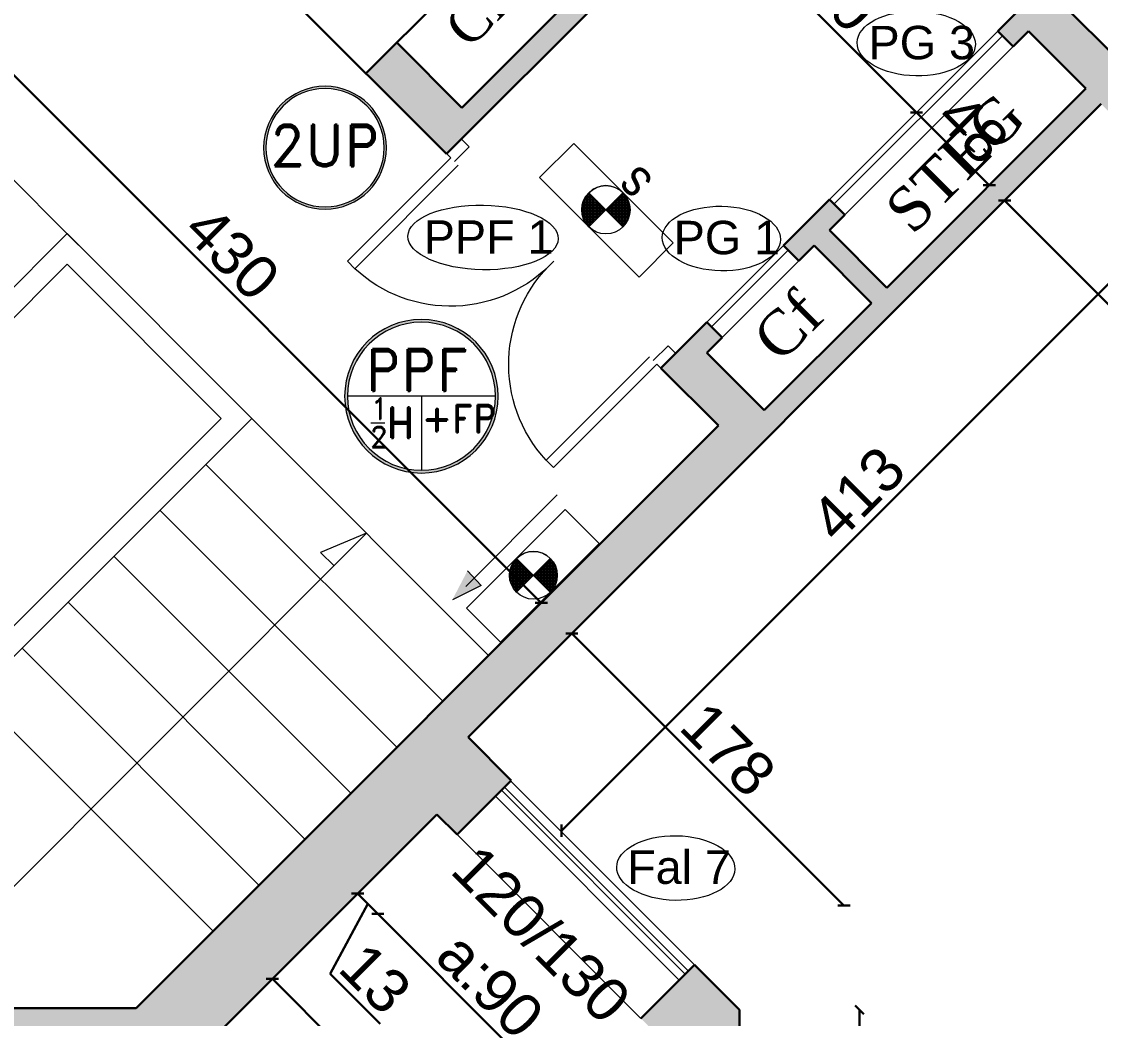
# Model space of a CAD drawing. Header units: millimetres. Extents: x 2804 to 3317, y 6834 to 7064.
# Drawn here: x 2854.395 to 2859.377, y 6852.716 to 6857.318 of the extents above; entities that cross this region are included whole.
import ezdxf

# ---------------------------------------------------------------- set-up
doc = ezdxf.new("R2010")
doc.units = ezdxf.units.MM
doc.header["$PDMODE"] = 1
for name, color, linetype, lineweight in [('cotation', 3, 'Continuous', 30), ('Hachures', 8, 'Continuous', 20), ('menuise', 50, 'Continuous', 18), ('SECURITE', 2, 'Continuous', 0), ('zin fin', 6, 'Continuous', 9), ('zin menuiserie', 150, 'Continuous', 5), ('Zin mur', 30, 'Continuous', 30)]:
    doc.layers.add(name, color=color, linetype=linetype, lineweight=lineweight)
doc.layers.add('zin hatch mur', color=8, linetype='Continuous')
doc.styles.add('ARIAL', font='arial.ttf')
doc.styles.add('PA3', font='arial.ttf', dxfattribs={"height": 3})
doc.styles.add('PsikTxtStyle', font='arial.ttf')
doc.styles.add('ROMAND', font='ROMAND.shx')
doc.styles.get("Standard").update_dxf_attribs({"font": 'arial.ttf'})
doc.dimstyles.new('cotation 100', dxfattribs={"dimtxt": 0.2, "dimasz": 0.04, "dimexe": 0, "dimexo": 0, "dimgap": 0.03, "dimtad": 1, "dimdec": 0, "dimlfac": 100, "dimdsep": 46, "dimtxsty": 'ARIAL', "dimblk": 'OBLIQUE', "dimcen": 0.09, "dimse1": 1, "dimse2": 1, "dimclrd": 256, "dimclre": 256, "dimclrt": 256, "dimadec": 3, "dimazin": 2, "dimtfac": 1, "dimtdec": 0, "dimtofl": 0, "dimtmove": 1, "dimatfit": 3, "dimfxl": 0, "dimtolj": 1, "dimtzin": 0, "dimlwd": -1, "dimlwe": -1, "dimarcsym": 0})

# ---------------------------------------------------------------- blocks, each defined once
blk = doc.blocks.new('_Oblique')
at = {"color": 0, "linetype": 'ByBlock', "lineweight": -2}
blk.add_line((-0.5, -0.5), (0.5, 0.5), dxfattribs=at)
blk = doc.blocks.new('*D98')
at = {"layer": 'cotation', "transparency": 16777216}
blk.add_line((2860.5158, 6856.517), (2856.556, 6860.4768), dxfattribs=at)
at = {"layer": 'Defpoints', "color": 0, "transparency": 16777216}
for p in [(2856.556, 6860.4768), (2856.34, 6860.2609), (2860.2998, 6856.3011)]:
    blk.add_point(p, dxfattribs=at)
at = {"layer": 'cotation', "transparency": 16777216, "xscale": 0.04, "yscale": 0.04, "zscale": 0.04}
for p, rotation in [((2856.556, 6860.4768), 135.0000000083664), ((2860.5158, 6856.517), 315.0000000083664)]:
    blk.add_blockref('_Oblique', p, dxfattribs=dict(at, rotation=rotation))
at = {"layer": 'cotation', "transparency": 16777216, "insert": (2858.6293, 6858.5903), "char_height": 0.2, "attachment_point": 5, "rotation": 315, "style": 'ARIAL'}
blk.add_mtext('\\A1;560', dxfattribs=at)
blk = doc.blocks.new('*D90')
at = {"layer": 'cotation', "transparency": 16777216}
blk.add_line((2859.8123, 6856.5057), (2856.8887, 6853.5821), dxfattribs=at)
at = {"layer": 'Defpoints', "color": 0, "transparency": 16777216}
for p in [(2859.3806, 6856.9375), (2856.457, 6854.0138), (2856.8887, 6853.5821)]:
    blk.add_point(p, dxfattribs=at)
at = {"layer": 'cotation', "transparency": 16777216, "xscale": 0.04, "yscale": 0.04, "zscale": 0.04}
for p, rotation in [((2859.8123, 6856.5057), 44.99999999989305), ((2856.8887, 6853.5821), 224.999999999893)]:
    blk.add_blockref('_Oblique', p, dxfattribs=dict(at, rotation=rotation))
at = {"layer": 'cotation', "transparency": 16777216, "insert": (2858.257, 6855.1374), "char_height": 0.2, "attachment_point": 5, "rotation": 45, "style": 'ARIAL'}
blk.add_mtext('\\A1;413', dxfattribs=at)
blk = doc.blocks.new('*D101')
at = {"layer": 'cotation', "transparency": 16777216}
blk.add_line((2856.6016, 6851.8506), (2855.5537, 6852.8985), dxfattribs=at)
at = {"layer": 'Defpoints', "color": 0, "transparency": 16777216}
for p in [(2856.313, 6853.6578), (2855.5537, 6852.8985), (2857.3609, 6852.6099)]:
    blk.add_point(p, dxfattribs=at)
at = {"layer": 'cotation', "transparency": 16777216, "xscale": 0.04, "yscale": 0.04, "zscale": 0.04}
for p, rotation in [((2855.5537, 6852.8985), 134.9999999999379), ((2856.6016, 6851.8506), 314.9999999999379)]:
    blk.add_blockref('_Oblique', p, dxfattribs=dict(at, rotation=rotation))
at = {"layer": 'cotation', "transparency": 16777216, "insert": (2856.1711, 6852.468), "char_height": 0.2, "attachment_point": 5, "rotation": 315, "style": 'ARIAL'}
blk.add_mtext('\\A1;148', dxfattribs=at)
blk = doc.blocks.new('*D105')
at = {"layer": 'cotation', "transparency": 16777216}
blk.add_line((2853.7544, 6857.6752), (2856.795, 6854.6347), dxfattribs=at)
at = {"layer": 'Defpoints', "color": 0, "transparency": 16777216}
for p in [(2853.5116, 6857.4324), (2856.795, 6854.6347), (2856.5522, 6854.3919)]:
    blk.add_point(p, dxfattribs=at)
at = {"layer": 'cotation', "transparency": 16777216, "xscale": 0.04, "yscale": 0.04, "zscale": 0.04}
for p, rotation in [((2853.7544, 6857.6752), 134.99999999991), ((2856.795, 6854.6347), 314.99999999991)]:
    blk.add_blockref('_Oblique', p, dxfattribs=dict(at, rotation=rotation))
at = {"layer": 'cotation', "transparency": 16777216, "insert": (2855.3681, 6856.2484), "char_height": 0.2, "attachment_point": 5, "rotation": 315, "style": 'ARIAL'}
blk.add_mtext('\\A1;430', dxfattribs=at)
blk = doc.blocks.new('*D106')
at = {"layer": 'cotation', "transparency": 16777216}
blk.add_line((2856.9364, 6854.4933), (2858.1928, 6853.2368), dxfattribs=at)
at = {"layer": 'Defpoints', "color": 0, "transparency": 16777216}
for p in [(2856.457, 6854.0138), (2858.1928, 6853.2368), (2857.7109, 6852.7549)]:
    blk.add_point(p, dxfattribs=at)
at = {"layer": 'cotation', "transparency": 16777216, "xscale": 0.04, "yscale": 0.04, "zscale": 0.04}
for p, rotation in [((2856.9364, 6854.4933), 134.9999999999098), ((2858.1928, 6853.2368), 314.9999999999098)]:
    blk.add_blockref('_Oblique', p, dxfattribs=dict(at, rotation=rotation))
at = {"layer": 'cotation', "transparency": 16777216, "insert": (2857.658, 6853.9585), "char_height": 0.2, "attachment_point": 5, "rotation": 315, "style": 'ARIAL'}
blk.add_mtext('\\A1;178', dxfattribs=at)
blk = doc.blocks.new('*D89')
at = {"layer": 'cotation', "transparency": 16777216}
blk.add_line((2860.989, 6854.4368), (2858.9345, 6856.4913), dxfattribs=at)
at = {"layer": 'Defpoints', "color": 0, "transparency": 16777216}
for p in [(2858.9345, 6856.4913), (2858.4814, 6856.0383), (2860.5359, 6853.9838)]:
    blk.add_point(p, dxfattribs=at)
at = {"layer": 'cotation', "transparency": 16777216, "xscale": 0.04, "yscale": 0.04, "zscale": 0.04}
for p, rotation in [((2858.9345, 6856.4913), 134.9999999998859), ((2860.989, 6854.4368), 314.9999999998859)]:
    blk.add_blockref('_Oblique', p, dxfattribs=dict(at, rotation=rotation))
at = {"layer": 'cotation', "transparency": 16777216, "insert": (2860.0551, 6855.5575), "char_height": 0.2, "attachment_point": 5, "rotation": 315, "style": 'ARIAL'}
blk.add_mtext('\\A1;291', dxfattribs=at)
blk = doc.blocks.new('*D95')
at = {"layer": 'cotation', "transparency": 16777216}
blk.add_line((2858.2639, 6844.3362), (2858.2639, 6852.7549), dxfattribs=at)
at = {"layer": 'Defpoints', "color": 0, "transparency": 16777216}
for p in [(2857.7109, 6852.7549), (2858.2639, 6852.7549), (2857.7109, 6844.3362)]:
    blk.add_point(p, dxfattribs=at)
at = {"layer": 'cotation', "transparency": 16777216, "xscale": 0.04, "yscale": 0.04, "zscale": 0.04}
for p, rotation in [((2858.2639, 6852.7549), 90), ((2858.2639, 6844.3362), 270)]:
    blk.add_blockref('_Oblique', p, dxfattribs=dict(at, rotation=rotation))
at = {"layer": 'cotation', "transparency": 16777216, "insert": (2858.1318, 6848.5455), "char_height": 0.2, "attachment_point": 5, "rotation": 90, "style": 'ARIAL'}
blk.add_mtext('\\A1;842', dxfattribs=at)
blk = doc.blocks.new('P140')
for p, q in [((-1375.9, 96.6), (-1375.9, 772.4)), ((-1375.9, 772.4), (-1327.6, 772.4)), ((-1327.6, 96.6), (-1327.6, 772.4)), ((-75.9, 96.6), (-75.9, 772.4)), ((-75.9, 772.4), (-27.6, 772.4)), ((-27.6, 96.6), (-27.6, 772.4)), ((-1375.9, 96.6), (-1401.7, 96.6)), ((-1401.7, 96.6), (-1401.7, 0)), ((-1351.7, 0), (-1351.7, 96.6)), ((-1351.7, 96.6), (-1351.7, 0)), ((-51.7, 96.6), (-51.7, 0)), ((-27.6, 96.6), (-1.7, 96.6)), ((-1.7, 96.6), (-1.7, 0)), ((-1351.7, 0), (-1401.7, 0)), ((-1400, 0), (-1351.7, 0)), ((-51.7, 0), (-1.7, 0))]:
    blk.add_line(p, q)
for centre, start, end in [((-1352.6, 121.6), 357.8003, 87.8003), ((-50.9, 121.6), 92.1997, 182.1997)]:
    blk.add_arc(centre, 651.3, start, end)
blk = doc.blocks.new('*X299')
at = {"color": 0, "linetype": 'Continuous'}
for p, q in [((2123.93, 1390.31), (2124, 1390.38)), ((2133.9, 1380.42), (2123.94, 1390.38)), ((2123.98, 1389.47), (2124.89, 1390.38)), ((2124.08, 1388.69), (2125.77, 1390.38)), ((2124.23, 1387.96), (2126.66, 1390.38)), ((2124.43, 1387.27), (2127.54, 1390.38)), ((2124.67, 1386.63), (2128.43, 1390.38)), ((2133.9, 1381.3), (2124.82, 1390.38)), ((2124.94, 1386.01), (2129.31, 1390.38)), ((2125.25, 1385.44), (2130.19, 1390.38)), ((2125.58, 1384.89), (2131.08, 1390.38)), ((2133.9, 1382.19), (2125.71, 1390.38)), ((2125.95, 1384.37), (2131.96, 1390.38)), ((2126.34, 1383.88), (2132.85, 1390.38)), ((2133.9, 1383.07), (2126.59, 1390.38)), ((2126.77, 1383.42), (2133.73, 1390.39)), ((2133.9, 1383.95), (2127.47, 1390.38)), ((2133.9, 1384.84), (2128.36, 1390.38)), ((2133.9, 1385.72), (2129.24, 1390.38)), ((2133.9, 1386.61), (2130.12, 1390.38)), ((2133.9, 1387.49), (2131.01, 1390.38)), ((2133.9, 1388.37), (2131.89, 1390.38)), ((2133.9, 1389.26), (2132.77, 1390.38)), ((2133.9, 1390.14), (2133.66, 1390.39)), ((2132.98, 1380.46), (2123.98, 1389.46)), ((2131.95, 1380.61), (2124.13, 1388.42)), ((2130.74, 1380.93), (2124.45, 1387.22)), ((2129.19, 1381.6), (2125.12, 1385.66)), ((2127.22, 1382.99), (2133.9, 1389.67)), ((2127.7, 1382.58), (2133.9, 1388.79)), ((2128.2, 1382.2), (2133.9, 1387.9)), ((2128.74, 1381.86), (2133.9, 1387.02)), ((2129.3, 1381.54), (2133.9, 1386.14)), ((2129.9, 1381.25), (2133.9, 1385.25)), ((2130.53, 1381), (2133.9, 1384.37)), ((2131.2, 1380.79), (2133.9, 1383.48)), ((2131.91, 1380.61), (2133.9, 1382.6)), ((2132.67, 1380.49), (2133.9, 1381.72)), ((2133.49, 1380.42), (2133.9, 1380.83))]:
    blk.add_line(p, q, dxfattribs=at)
blk = doc.blocks.new('*X298')
at = {"color": 0, "linetype": 'Continuous'}
for p, q in [((2123.93, 1390.31), (2124, 1390.38)), ((2133.9, 1380.42), (2123.94, 1390.38)), ((2123.98, 1389.47), (2124.89, 1390.38)), ((2132.98, 1380.46), (2123.98, 1389.46)), ((2124.08, 1388.69), (2125.77, 1390.38)), ((2124.23, 1387.96), (2126.66, 1390.38)), ((2124.43, 1387.27), (2127.54, 1390.38)), ((2124.67, 1386.63), (2128.43, 1390.38)), ((2133.9, 1381.3), (2124.82, 1390.38)), ((2124.94, 1386.01), (2129.31, 1390.38)), ((2125.25, 1385.44), (2130.19, 1390.38)), ((2125.58, 1384.89), (2131.08, 1390.38)), ((2133.9, 1382.19), (2125.71, 1390.38)), ((2125.95, 1384.37), (2131.96, 1390.38)), ((2126.34, 1383.88), (2132.85, 1390.38)), ((2133.9, 1383.07), (2126.59, 1390.38)), ((2126.77, 1383.42), (2133.73, 1390.39)), ((2127.22, 1382.99), (2133.9, 1389.67)), ((2133.9, 1383.95), (2127.47, 1390.38)), ((2133.9, 1384.84), (2128.36, 1390.38)), ((2133.9, 1385.72), (2129.24, 1390.38)), ((2133.9, 1386.61), (2130.12, 1390.38)), ((2133.9, 1387.49), (2131.01, 1390.38)), ((2133.9, 1388.37), (2131.89, 1390.38)), ((2133.9, 1389.26), (2132.77, 1390.38)), ((2133.9, 1390.14), (2133.66, 1390.39)), ((2131.95, 1380.61), (2124.13, 1388.42)), ((2130.74, 1380.93), (2124.45, 1387.22)), ((2129.19, 1381.6), (2125.12, 1385.66)), ((2127.7, 1382.58), (2133.9, 1388.79)), ((2128.2, 1382.2), (2133.9, 1387.9)), ((2128.74, 1381.86), (2133.9, 1387.02)), ((2129.3, 1381.54), (2133.9, 1386.14)), ((2129.9, 1381.25), (2133.9, 1385.25)), ((2130.53, 1381), (2133.9, 1384.37)), ((2131.2, 1380.79), (2133.9, 1383.48)), ((2131.91, 1380.61), (2133.9, 1382.6)), ((2132.67, 1380.49), (2133.9, 1381.72)), ((2133.49, 1380.42), (2133.9, 1380.83))]:
    blk.add_line(p, q, dxfattribs=at)
blk = doc.blocks.new('sec 4eme')
at = {"layer": 'SECURITE', "true_color": 0x939598}
h = blk.add_hatch(color=252, dxfattribs=at)
edge = h.paths.add_edge_path()
edge.add_arc((2694.7108, 6729.2439), 0.2835, -180, 0, ccw=False)
edge.add_arc((2694.7108, 6729.2439), 0.2835, 0, 180, ccw=False)
edge = h.paths.add_edge_path(flags=16)
edge.add_arc((2694.7108, 6729.2439), 0.2733, -180, 0, ccw=False)
edge.add_arc((2694.7108, 6729.2439), 0.2733, 0, 180, ccw=False)
h = blk.add_hatch(color=252, dxfattribs=at)
edge = h.paths.add_edge_path()
edge.add_arc((2695.1559, 6728.0967), 0.3544, -180, 0, ccw=False)
edge.add_arc((2695.1559, 6728.0967), 0.3544, 0, 180, ccw=False)
edge = h.paths.add_edge_path(flags=16)
edge.add_arc((2695.1559, 6728.0967), 0.3416, -180, 0, ccw=False)
edge.add_arc((2695.1559, 6728.0967), 0.3416, 0, 180, ccw=False)
at = {"layer": 'SECURITE', "color": 252, "true_color": 0x939598}
for p, q in [((2695.7009, 6729.1058, 1.3959), (2695.8591, 6729.264, 1.3959)), ((2695.7009, 6729.1058, 1.3959), (2695.8591, 6729.264, 1.3959)), ((2695.8591, 6729.264, 1.3959), (2696.319, 6728.8041, 1.3959)), ((2695.8591, 6729.264, 1.3959), (2696.319, 6728.8041, 1.3959)), ((2696.1608, 6728.6459, 1.3959), (2695.7009, 6729.1058, 1.3959)), ((2696.1608, 6728.6459, 1.3959), (2695.7009, 6729.1058, 1.3959)), ((2695.9287, 6728.8785, 1.3959), (2696.0864, 6729.0362, 1.3959)), ((2695.9287, 6728.8785, 1.3959), (2696.0864, 6729.0362, 1.3959)), ((2695.9287, 6728.8785, 1.3959), (2696.0864, 6729.0362, 1.3959)), ((2695.9287, 6728.8785, 1.3959), (2696.0864, 6729.0362, 1.3959)), ((2695.9287, 6728.8785, 1.3959), (2696.0864, 6729.0362, 1.3959)), ((2695.9287, 6728.8785, 1.3959), (2696.0864, 6729.0362, 1.3959)), ((2695.9287, 6728.8785, 1.3959), (2696.0864, 6729.0362, 1.3959)), ((2695.9287, 6728.8785, 1.3959), (2696.0864, 6729.0362, 1.3959)), ((2696.0864, 6728.8785, 1.3959), (2695.9302, 6729.0345, 1.3959)), ((2696.0864, 6728.8785, 1.3959), (2695.9302, 6729.0345, 1.3959)), ((2696.319, 6728.8041, 1.3959), (2696.1608, 6728.6459, 1.3959)), ((2696.319, 6728.8041, 1.3959), (2696.1608, 6728.6459, 1.3959)), ((2695.4975, 6728.0967, 0), (2694.8142, 6728.0967, 0)), ((2695.1559, 6728.0967, 0), (2695.1559, 6727.7551, 0)), ((2694.9216, 6727.9743, 0), (2694.9866, 6727.9743, 0)), ((2695.3607, 6727.2186, 1.1167), (2695.7835, 6727.6412, 1.1167)), ((2695.3607, 6727.2186, 1.1167), (2695.7835, 6727.6412, 1.1167)), ((2695.8199, 6727.5738, 1.1167), (2695.3646, 6727.1185, 1.1167)), ((2695.8199, 6727.5738, 1.1167), (2695.3646, 6727.1185, 1.1167)), ((2695.9766, 6727.4172, 1.1167), (2695.8199, 6727.5738, 1.1167)), ((2695.9766, 6727.4172, 1.1167), (2695.8199, 6727.5738, 1.1167)), ((2695.5213, 6726.9619, 1.1167), (2695.9766, 6727.4172, 1.1167)), ((2695.5213, 6726.9619, 1.1167), (2695.9766, 6727.4172, 1.1167)), ((2695.751, 6727.1922, 1.1167), (2695.5949, 6727.3483, 1.1167)), ((2695.751, 6727.1922, 1.1167), (2695.5949, 6727.3483, 1.1167)), ((2695.751, 6727.1922, 1.1167), (2695.5949, 6727.3483, 1.1167)), ((2695.751, 6727.1922, 1.1167), (2695.5949, 6727.3483, 1.1167)), ((2695.751, 6727.1922, 1.1167), (2695.5949, 6727.3483, 1.1167)), ((2695.751, 6727.1922, 1.1167), (2695.5949, 6727.3483, 1.1167)), ((2695.751, 6727.1922, 1.1167), (2695.5949, 6727.3483, 1.1167)), ((2695.751, 6727.1922, 1.1167), (2695.5949, 6727.3483, 1.1167)), ((2695.5949, 6727.1922, 1.1167), (2695.7495, 6727.3466, 1.1167)), ((2695.5949, 6727.1922, 1.1167), (2695.7495, 6727.3466, 1.1167)), ((2695.3686, 6727.2906, 1.1167), (2695.4319, 6727.2232, 1.1167)), ((2695.3686, 6727.2906, 1.1167), (2695.4319, 6727.2232, 1.1167)), ((2695.4319, 6727.2232, 1.1167), (2695.2989, 6727.1574, 1.1167)), ((2695.4319, 6727.2232, 1.1167), (2695.2989, 6727.1574, 1.1167)), ((2695.3646, 6727.1185, 1.1167), (2695.5213, 6726.9619, 1.1167)), ((2695.3646, 6727.1185, 1.1167), (2695.5213, 6726.9619, 1.1167))]:
    blk.add_line(p, q, dxfattribs=at)
for centre, radius in [((2696.0076, 6728.9574, 1.3959), 0.1115), ((2696.0076, 6728.9574, 1.3959), 0.1115), ((2695.673, 6727.2702, 1.1167), 0.1104), ((2695.673, 6727.2702, 1.1167), 0.1104)]:
    blk.add_circle(centre, radius, dxfattribs=at)
for centre, radius, start, end in [((2694.7108, 6729.2439, 0), 0.2835, 0, 180), ((2694.7108, 6729.2439, 0), 0.2733, 0, 180), ((2694.7108, 6729.2439, 0), 0.2835, 180, 0), ((2694.7108, 6729.2439, 0), 0.2733, 180, 0), ((2696.0076, 6728.9574, 1.3959), 0.1115, 45, 135), ((2696.0076, 6728.9574, 1.3959), 0.1115, 45, 135), ((2696.0076, 6728.9574, 1.3959), 0.1115, 45, 135), ((2696.0076, 6728.9574, 1.3959), 0.1115, 45, 135), ((2696.0076, 6728.9574, 1.3959), 0.1115, 45, 135), ((2696.0076, 6728.9574, 1.3959), 0.1115, 45, 135), ((2696.0076, 6728.9574, 1.3959), 0.1115, 135, 225), ((2696.0076, 6728.9574, 1.3959), 0.1115, 135, 225), ((2696.0076, 6728.9574, 1.3959), 0.1115, 135, 225), ((2696.0076, 6728.9574, 1.3959), 0.1115, 135, 225), ((2696.0076, 6728.9574, 1.3959), 0.1115, 135, 225), ((2696.0076, 6728.9574, 1.3959), 0.1115, 135, 225), ((2695.1559, 6728.0967, 0), 0.3544, 0, 180), ((2695.1559, 6728.0967, 0), 0.3416, 0, 180), ((2695.1559, 6728.0967, 0), 0.3544, 180, 0), ((2695.1559, 6728.0967, 0), 0.3416, 180, 0), ((2695.673, 6727.2702, 1.1167), 0.1104, 45, 135), ((2695.673, 6727.2702, 1.1167), 0.1104, 45, 135), ((2695.673, 6727.2702, 1.1167), 0.1104, 45, 135), ((2695.673, 6727.2702, 1.1167), 0.1104, 45, 135), ((2695.673, 6727.2702, 1.1167), 0.1104, 45, 135), ((2695.673, 6727.2702, 1.1167), 0.1104, 45, 135), ((2695.673, 6727.2702, 1.1167), 0.1104, 315, 45), ((2695.673, 6727.2702, 1.1167), 0.1104, 315, 45), ((2695.673, 6727.2702, 1.1167), 0.1104, 315, 45), ((2695.673, 6727.2702, 1.1167), 0.1104, 315, 45), ((2695.673, 6727.2702, 1.1167), 0.1104, 315, 45), ((2695.673, 6727.2702, 1.1167), 0.1104, 315, 45)]:
    blk.add_arc(centre, radius, start, end, dxfattribs=at)
blk.add_solid([(2695.4319, 6727.2232, 1.1167), (2695.2989, 6727.1574, 1.1167), (2695.3686, 6727.2906, 1.1167)], dxfattribs=at)
blk.add_solid([(2695.4319, 6727.2232, 1.1167), (2695.2989, 6727.1574, 1.1167), (2695.3686, 6727.2906, 1.1167)], dxfattribs=at)
at = {"layer": 'SECURITE', "color": 252, "true_color": 0x939598, "extrusion": (0, 0, -1)}
for name, p, xscale, yscale, zscale, rotation in [('*X298', (-2668.1339, 6723.0573, -1.3959), 0.01118662045994821, 0.01118662045994821, 0.01118662045994821, 134.9614910721125), ('*X298', (-2668.1339, 6723.0573, -1.3959), 0.01118662045994821, 0.01118662045994821, 0.01118662045994821, 134.9614910721125), ('*X298', (-2723.8851, 6723.076, -1.3959), -0.01118662049062554, 0.01118662042579673, 0.01118662047361531, 225.0000000000001), ('*X298', (-2723.8851, 6723.076, -1.3959), -0.01118662049062554, 0.01118662042579673, 0.01118662047361531, 225.0000000000001), ('*X299', (-2668.0742, 6721.4477, -1.1167), 0.01107475427745156, 0.01107475427745156, 0.01107475427745156, 134.9999999999427), ('*X299', (-2668.0742, 6721.4477, -1.1167), 0.01107475427745156, 0.01107475427745156, 0.01107475427745156, 134.9999999999427), ('*X299', (-2723.2679, 6721.4291, -1.1167), -0.01107475427231976, 0.01107475427231976, 0.01107475427231976, 225.0385088467073), ('*X299', (-2723.2679, 6721.4291, -1.1167), -0.01107475427231976, 0.01107475427231976, 0.01107475427231976, 225.0385088467073)]:
    blk.add_blockref(name, p, dxfattribs=dict(at, xscale=xscale, yscale=yscale, zscale=zscale, rotation=rotation))
at = {"layer": 'SECURITE', "color": 252, "true_color": 0x939598}
for name, p, xscale, yscale, zscale, rotation in [('*X298', (2723.8851, 6723.076, 1.3959), 0.01118662049062553, 0.01118662049062553, 0.01118662049062553, 134.9999999999999), ('*X298', (2723.8851, 6723.076, 1.3959), 0.01118662049062553, 0.01118662049062553, 0.01118662049062553, 134.9999999999999), ('*X299', (2668.0742, 6721.4477, 1.1167), -0.01107475427745156, 0.01107475427745156, 0.01107475427745157, 225.0000000000573), ('*X299', (2668.0742, 6721.4477, 1.1167), -0.01107475427745156, 0.01107475427745156, 0.01107475427745157, 225.0000000000573)]:
    blk.add_blockref(name, p, dxfattribs=dict(at, xscale=xscale, yscale=yscale, zscale=zscale, rotation=rotation))
at = {"layer": 'SECURITE', "color": 252, "true_color": 0x939598, "style": 'ROMAND'}
for s, height, p in [('2UP', 0.19125, (2694.455, 6729.158, 0)), ('PPF', 0.19125, (2694.8971, 6728.1223, 0)), ('1', 0.0982, (2694.9211, 6727.9907, 0)), ('H', 0.1403, (2694.9932, 6727.9042, 0)), ('+FP', 0.1275, (2695.1588, 6727.9298, 0)), ('2', 0.0982, (2694.9176, 6727.8594, 0))]:
    blk.add_text(s, height=height, dxfattribs=at).set_placement(p)
at = {"layer": 'SECURITE', "color": 252, "true_color": 0x939598, "style": 'PA3', "text_generation_flag": 6, "width": 0.85}
blk.add_text('s', height=0.176, rotation=315, dxfattribs=at).set_placement((2696.2315, 6729.0986, 1.3959))
blk = doc.blocks.new('*D473')
at = {"layer": 'cotation', "transparency": 16777216}
blk.add_line((2851.2054, 6856.2772), (2855.9054, 6860.9772), dxfattribs=at)
at = {"layer": 'Defpoints', "color": 0, "transparency": 16777216}
for p in [(2855.9054, 6860.9772), (2856.2334, 6860.6492), (2851.5334, 6855.9492)]:
    blk.add_point(p, dxfattribs=at)
at = {"layer": 'cotation', "transparency": 16777216, "xscale": 0.04, "yscale": 0.04, "zscale": 0.04}
for p, rotation in [((2855.9054, 6860.9772), 44.99999999994733), ((2851.2054, 6856.2772), 224.9999999999473)]:
    blk.add_blockref('_Oblique', p, dxfattribs=dict(at, rotation=rotation))
at = {"layer": 'cotation', "transparency": 16777216, "insert": (2853.462, 6858.7207), "char_height": 0.2, "attachment_point": 5, "rotation": 45, "style": 'ARIAL'}
blk.add_mtext('\\A1;665', dxfattribs=at)
blk = doc.blocks.new('*D476')
at = {"layer": 'cotation', "transparency": 16777216}
blk.add_line((2856.5043, 6862.6333), (2850.6768, 6856.8058), dxfattribs=at)
at = {"layer": 'Defpoints', "color": 0, "transparency": 16777216}
for p in [(2857.3609, 6861.7767), (2850.6768, 6856.8058), (2851.5334, 6855.9492)]:
    blk.add_point(p, dxfattribs=at)
at = {"layer": 'cotation', "transparency": 16777216, "xscale": 0.04, "yscale": 0.04, "zscale": 0.04}
for p, rotation in [((2856.5043, 6862.6333), 44.99999999994732), ((2850.6768, 6856.8058), 224.9999999999473)]:
    blk.add_blockref('_Oblique', p, dxfattribs=dict(at, rotation=rotation))
at = {"layer": 'cotation', "transparency": 16777216, "insert": (2853.461, 6859.8491), "char_height": 0.3, "attachment_point": 5, "rotation": 45, "style": 'ARIAL'}
blk.add_mtext('\\A1;824', dxfattribs=at)
blk = doc.blocks.new('*D916')
at = {"layer": 'cotation', "transparency": 16777216}
for p, q in [((2856.9952, 6852.2442), (2856.8891, 6852.3503)), ((2856.9422, 6852.2972), (2856.7683, 6851.9743)), ((2856.7683, 6851.9743), (2857.001, 6851.7415))]:
    blk.add_line(p, q, dxfattribs=at)
at = {"layer": 'Defpoints', "color": 0, "transparency": 16777216}
for p in [(2857.2548, 6852.716), (2857.3609, 6852.6099), (2856.8891, 6852.3503)]:
    blk.add_point(p, dxfattribs=at)
at = {"layer": 'cotation', "transparency": 16777216, "xscale": 0.04, "yscale": 0.04, "zscale": 0.04}
for p, rotation in [((2856.8891, 6852.3503), 135.0000000006141), ((2856.9952, 6852.2442), 315.0000000006141)]:
    blk.add_blockref('_Oblique', p, dxfattribs=dict(at, rotation=rotation))
at = {"layer": 'cotation', "transparency": 16777216, "insert": (2856.9781, 6851.9513), "char_height": 0.2, "attachment_point": 5, "rotation": 315, "style": 'ARIAL'}
blk.add_mtext('\\A1;15', dxfattribs=at)
blk = doc.blocks.new('*D917')
at = {"layer": 'cotation', "transparency": 16777216}
blk.add_line((2856.8891, 6852.3503), (2856.0406, 6853.1988), dxfattribs=at)
at = {"layer": 'Defpoints', "color": 0, "transparency": 16777216}
for p in [(2856.4063, 6853.5645), (2856.0406, 6853.1988), (2857.2548, 6852.716)]:
    blk.add_point(p, dxfattribs=at)
at = {"layer": 'cotation', "transparency": 16777216, "xscale": 0.04, "yscale": 0.04, "zscale": 0.04}
for p, rotation in [((2856.0406, 6853.1988), 135.0000000006141), ((2856.8891, 6852.3503), 315.0000000006141)]:
    blk.add_blockref('_Oblique', p, dxfattribs=dict(at, rotation=rotation))
at = {"layer": 'cotation', "transparency": 16777216, "insert": (2856.6773, 6852.987), "char_height": 0.2, "attachment_point": 5, "rotation": 315, "style": 'ARIAL'}
blk.add_mtext('\\A1;120/130\\Pa:90', dxfattribs=at)
blk = doc.blocks.new('*D918')
at = {"layer": 'cotation', "transparency": 16777216}
for p, q in [((2856.0406, 6853.1988), (2855.9473, 6853.2921)), ((2855.994, 6853.2454), (2855.82, 6852.9223)), ((2855.82, 6852.9223), (2856.0517, 6852.6906))]:
    blk.add_line(p, q, dxfattribs=at)
at = {"layer": 'Defpoints', "color": 0, "transparency": 16777216}
for p in [(2856.313, 6853.6578), (2856.4063, 6853.5645), (2855.9473, 6853.2921)]:
    blk.add_point(p, dxfattribs=at)
at = {"layer": 'cotation', "transparency": 16777216, "xscale": 0.04, "yscale": 0.04, "zscale": 0.04}
for p, rotation in [((2855.9473, 6853.2921), 135.0000000006141), ((2856.0406, 6853.1988), 315.0000000006141)]:
    blk.add_blockref('_Oblique', p, dxfattribs=dict(at, rotation=rotation))
at = {"layer": 'cotation', "transparency": 16777216, "insert": (2856.0293, 6852.8999), "char_height": 0.2, "attachment_point": 5, "rotation": 315, "style": 'ARIAL'}
blk.add_mtext('\\A1;13', dxfattribs=at)
blk = doc.blocks.new('*D944')
at = {"layer": 'cotation', "transparency": 16777216}
blk.add_line((2857.5379, 6857.8879), (2858.5279, 6856.8979), dxfattribs=at)
at = {"layer": 'Defpoints', "color": 0, "transparency": 16777216}
for p in [(2857.2531, 6857.6031), (2858.5279, 6856.8979), (2858.1255, 6856.4955)]:
    blk.add_point(p, dxfattribs=at)
at = {"layer": 'cotation', "transparency": 16777216, "xscale": 0.04, "yscale": 0.04, "zscale": 0.04}
for p, rotation in [((2857.5379, 6857.8879), 134.9999999999398), ((2858.5279, 6856.8979), 314.9999999999398)]:
    blk.add_blockref('_Oblique', p, dxfattribs=dict(at, rotation=rotation))
at = {"layer": 'cotation', "transparency": 16777216, "insert": (2858.1263, 6857.4863), "char_height": 0.2, "attachment_point": 5, "rotation": 315, "style": 'ARIAL'}
blk.add_mtext('\\A1;140', dxfattribs=at)
blk = doc.blocks.new('*D945')
at = {"layer": 'cotation', "transparency": 16777216}
blk.add_line((2858.5279, 6856.8979), (2858.8638, 6856.562), dxfattribs=at)
at = {"layer": 'Defpoints', "color": 0, "transparency": 16777216}
for p in [(2858.8638, 6856.562), (2858.1255, 6856.4955), (2858.3906, 6856.0889)]:
    blk.add_point(p, dxfattribs=at)
at = {"layer": 'cotation', "transparency": 16777216, "xscale": 0.04, "yscale": 0.04, "zscale": 0.04}
for p, rotation in [((2858.5279, 6856.8979), 134.9999999999398), ((2858.8638, 6856.562), 314.9999999999398)]:
    blk.add_blockref('_Oblique', p, dxfattribs=dict(at, rotation=rotation))
at = {"layer": 'cotation', "transparency": 16777216, "insert": (2858.7892, 6856.8234), "char_height": 0.2, "attachment_point": 5, "rotation": 315, "style": 'ARIAL'}
blk.add_mtext('\\A1;48', dxfattribs=at)
blk = doc.blocks.new('fal 7')
at = {"layer": 'menuise'}
blk.add_ellipse((2858.0577, 6854.1122), major_axis=(-0.2729, 0.0047), ratio=0.546469, start_param=-1.570796, end_param=4.712389, dxfattribs=at)
at = {"layer": 'menuise', "insert": (2857.8333, 6854.1934), "char_height": 0.1544, "width": 2.341262, "attachment_point": 1, "style": 'PsikTxtStyle'}
blk.add_mtext('Fal 7', dxfattribs=at)
blk = doc.blocks.new('PG1')
at = {"layer": 'menuise'}
blk.add_ellipse((2858.1801, 6856.9012), major_axis=(-0.2729, 0.0047), ratio=0.546469, start_param=-1.570796, end_param=4.712389, dxfattribs=at)
at = {"layer": 'menuise', "insert": (2857.9598, 6856.9829), "char_height": 0.1544, "width": 2.341262, "attachment_point": 1, "style": 'PsikTxtStyle'}
blk.add_mtext('PG 1', dxfattribs=at)
blk = doc.blocks.new('PG3')
at = {"layer": 'menuise'}
blk.add_ellipse((2858.5266, 6857.2161), major_axis=(-0.2729, 0.0047), ratio=0.546469, start_param=-1.570796, end_param=4.712389, dxfattribs=at)
at = {"layer": 'menuise', "insert": (2858.3063, 6857.2978), "char_height": 0.1544, "width": 2.341262, "attachment_point": 1, "style": 'PsikTxtStyle'}
blk.add_mtext('PG 3', dxfattribs=at)
blk = doc.blocks.new('AAAQ')
at = {"layer": 'menuise'}
blk.add_ellipse((2856.5252, 7004.3641), major_axis=(-0.3471, 0.006), ratio=0.429694, start_param=-1.570796, end_param=4.712389, dxfattribs=at)
at = {"layer": 'menuise', "insert": (2856.2514, 7004.443), "char_height": 0.1544, "width": 2.341262, "attachment_point": 1, "style": 'PsikTxtStyle'}
blk.add_mtext('PPF 1', dxfattribs=at)

msp = doc.modelspace()

# ---------------------------------------------------------------- hatches: boundary and pattern name
at = {"layer": 'Hachures'}
h = msp.add_hatch(dxfattribs=at)
h.set_pattern_fill('ANSI37', color=256, scale=0.155)
h.set_pattern_definition([(45, (0, -109.22177), (-0.347984925, 0.347984925), []), (135, (0, -109.22177), (-0.347984925, -0.347984925), [])])
h.paths.add_polyline_path([(2861.2367, 6857.238), (2860.2998, 6856.3011), (2856.34, 6860.2609), (2857.4703, 6861.3912), (2860.5109, 6861.3912), (2860.5109, 6857.9638)])
at = {"layer": 'zin hatch mur'}
h = msp.add_hatch(color=256, dxfattribs=at)
h.dxf.hatch_style = 1
h.paths.add_polyline_path([(2857.7542, 6858.8467), (2857.6128, 6858.7052), (2857.9133, 6858.4047), (2857.8426, 6858.334), (2857.9133, 6858.2633), (2858.1255, 6858.4754)], flags=17)
h.paths.add_polyline_path([(2857.3477, 6857.6976), (2857.2769, 6857.7683), (2857.2062, 6857.6976), (2856.9057, 6857.9981), (2856.835, 6857.9274), (2857.1355, 6857.6269), (2857.0648, 6857.5562), (2857.1355, 6857.4855)], flags=17)
h.paths.add_polyline_path([(2866.9347, 6855.3912), (2866.9355, 6855.1412), (2867.2959, 6855.1412), (2867.2959, 6855.8412), (2866.934, 6855.8412), (2866.9343, 6855.5912), (2863.1664, 6855.5912), (2860.7109, 6858.0467), (2860.7109, 6858.6412), (2860.5109, 6858.6412), (2860.5109, 6857.9638), (2861.2367, 6857.238), (2861.1105, 6857.1117), (2861.2519, 6856.9703), (2861.3782, 6857.0966), (2863.0836, 6855.3912)])
h.paths.add_polyline_path([(2856.3577, 6856.7077), (2857.1355, 6857.4855), (2857.0648, 6857.5562), (2856.4284, 6856.9198), (2856.1279, 6857.2203), (2855.9865, 6857.0789)], flags=17)
h.paths.add_polyline_path([(2857.3609, 6862.9912), (2857.7109, 6862.9912), (2857.7109, 6867.9108), (2858.0109, 6867.9108), (2858.0109, 6868.331), (2857.3609, 6868.3287)])
h.paths.add_polyline_path([(2857.082, 6861.4978), (2857.3294, 6861.2503), (2857.4703, 6861.3912), (2857.7109, 6861.5839), (2857.7109, 6862.3912), (2857.3609, 6862.3912), (2857.3609, 6861.7767)])
h.paths.add_polyline_path([(2856.4809, 6860.4018), (2856.2334, 6860.6492), (2851.5334, 6855.9492), (2851.5334, 6854.133), (2853.2528, 6852.4137), (2855.069, 6852.4137), (2856.313, 6853.6578), (2856.4063, 6853.5645), (2856.6563, 6853.8145), (2856.457, 6854.0138), (2859.3806, 6856.9375), (2860.2998, 6856.0182), (2860.5448, 6856.2632), (2860.4034, 6856.4046), (2860.2998, 6856.3011), (2859.1154, 6857.4855), (2858.9033, 6857.2733), (2858.974, 6857.2026), (2859.0447, 6857.2733), (2859.3099, 6857.0082), (2858.3906, 6856.0889), (2858.1255, 6856.3541), (2858.1962, 6856.4248), (2858.1255, 6856.4955), (2857.9133, 6856.2834), (2857.9841, 6856.2127), (2858.0548, 6856.2834), (2858.3199, 6856.0182), (2857.825, 6855.5233), (2857.5598, 6855.7884), (2857.6305, 6855.8591), (2857.5598, 6855.9298), (2857.3477, 6855.7177), (2857.6128, 6855.4525), (2854.924, 6852.7637), (2853.4472, 6852.7637), (2851.8834, 6854.3275), (2851.8834, 6855.8043), (2856.1986, 6860.1194), (2856.34, 6859.978), (2856.4815, 6860.1194), (2856.34, 6860.2609)])
h = msp.add_hatch(color=256, dxfattribs=at)
h.dxf.hatch_style = 1
h.paths.add_polyline_path([(2857.7109, 6852.7549), (2857.5023, 6852.9635), (2857.2548, 6852.716), (2857.3609, 6852.6099), (2857.3609, 6852.4413), (2857.7109, 6852.4413)])
h.paths.add_polyline_path([(2857.7109, 6849.4412), (2857.3609, 6849.4412), (2857.3609, 6847.7362), (2857.7109, 6847.7362)])
h.paths.add_polyline_path([(2867.4061, 6844.3356), (2867.4073, 6844.3352), (2867.4073, 6844.3356), (2862.4359, 6844.3362), (2862.4359, 6844.9641), (2862.3359, 6844.9641), (2862.3359, 6844.3362), (2861.3359, 6844.3362), (2861.3359, 6844.8362), (2860.6359, 6844.8362), (2860.6359, 6845.8841), (2862.3359, 6845.8841), (2862.3359, 6845.7641), (2862.4359, 6845.7641), (2862.4359, 6845.9841), (2860.5359, 6845.9841), (2860.5359, 6844.3362), (2857.7109, 6844.3362), (2857.7109, 6844.7362), (2857.3609, 6844.7362), (2857.3609, 6843.9877), (2867.4218, 6843.9892), (2867.4085, 6843.9897)])
h.paths.add_polyline_path([(2861.2359, 6844.3362), (2860.6359, 6844.3362), (2860.6359, 6844.7362), (2861.2359, 6844.7362)], flags=16)
h.paths.add_polyline_path([(2861.1859, 6844.3862), (2860.6859, 6844.3862), (2861.1159, 6844.4562), (2861.1859, 6844.6862)], flags=0)
h.paths.add_polyline_path([(2861.1859, 6844.6862), (2861.1159, 6844.4562), (2860.6859, 6844.3862), (2861.1859, 6844.3862)], flags=0)

# ---------------------------------------------------------------- linework, layer by layer
at = {"layer": 'zin fin'}
for p, q in [((2853.5116, 6857.4324), (2854.6584, 6856.2856)), ((2854.6054, 6856.3387), (2852.2388, 6853.9721)), ((2854.6054, 6856.3387), (2855.4584, 6855.4856)), ((2854.6054, 6856.1973), (2853.474, 6855.0659)), ((2854.6054, 6856.1973), (2855.317, 6855.4856)), ((2852.2388, 6856.1596), (2855.2794, 6853.1191)), ((2855.4584, 6855.4856), (2853.0918, 6853.1191)), ((2855.317, 6855.4856), (2854.1856, 6854.3543)), ((2855.4584, 6855.4856), (2856.5522, 6854.3919)), ((2855.2463, 6855.2735), (2856.34, 6854.1797)), ((2855.0341, 6855.0614), (2856.1279, 6853.9676)), ((2854.822, 6854.8492), (2855.9158, 6853.7555)), ((2854.6099, 6854.6371), (2855.7036, 6853.5434)), ((2854.3977, 6854.425), (2855.4915, 6853.3312)), ((2857.2548, 6852.716), (2856.4063, 6853.5645))]:
    msp.add_line(p, q, dxfattribs=at)
msp.add_lwpolyline([(2854.075, 6856.869), (2852.2719, 6855.0659), (2854.1856, 6853.1522), (2855.9887, 6854.9553), (2855.7754, 6854.8674), (2855.8381, 6854.8047)], dxfattribs=at)
at = {"layer": 'zin menuiserie'}
for p, q in [((2858.9033, 6857.2733), (2858.1255, 6856.4955)), ((2858.9245, 6857.2521), (2858.1467, 6856.4743)), ((2858.974, 6857.2026), (2858.1962, 6856.4248)), ((2857.9133, 6856.2834), (2857.5598, 6855.9298)), ((2857.581, 6855.9086), (2857.9346, 6856.2622)), ((2857.6305, 6855.8591), (2857.9841, 6856.2127)), ((2857.5023, 6852.9635), (2856.6538, 6853.812)), ((2857.4599, 6852.921), (2856.6114, 6853.7696)), ((2857.474, 6852.9352), (2856.6255, 6853.7837)), ((2857.4316, 6852.8928), (2856.5831, 6853.7413))]:
    msp.add_line(p, q, dxfattribs=at)
at = {"layer": 'Zin mur', "ltscale": 0.02}
for p, q in [((2854.5723, 6858.4931), (2856.3577, 6856.7077)), ((2855.9865, 6857.0789), (2856.835, 6857.9274)), ((2856.3577, 6856.7077), (2857.3477, 6857.6976)), ((2856.4284, 6856.9198), (2857.1355, 6857.6269)), ((2858.9033, 6857.2733), (2859.1154, 6857.4855)), ((2860.2998, 6856.3011), (2859.1154, 6857.4855)), ((2858.974, 6857.2026), (2859.0447, 6857.2733)), ((2857.9133, 6856.2834), (2858.1255, 6856.4955)), ((2858.1255, 6856.3541), (2858.1962, 6856.4248)), ((2857.9841, 6856.2127), (2858.0548, 6856.2834)), ((2857.3477, 6855.7177), (2857.5598, 6855.9298)), ((2857.5598, 6855.7884), (2857.6305, 6855.8591))]:
    msp.add_line(p, q, dxfattribs=at)
at = {"layer": 'Zin mur'}
for p, q in [((2858.9033, 6857.2733), (2858.974, 6857.2026)), ((2859.0447, 6857.2733), (2859.3099, 6857.0082)), ((2856.1279, 6857.2203), (2856.4284, 6856.9198)), ((2856.0042, 6857.0612), (2856.0749, 6856.9905)), ((2858.3906, 6856.0889), (2859.3099, 6857.0082)), ((2856.457, 6854.0138), (2859.3806, 6856.9375)), ((2858.1255, 6856.4955), (2858.1962, 6856.4248)), ((2858.1255, 6856.3541), (2858.3906, 6856.0889)), ((2857.9133, 6856.2834), (2857.9841, 6856.2127)), ((2858.0548, 6856.2834), (2858.3199, 6856.0182)), ((2857.825, 6855.5233), (2858.3199, 6856.0182)), ((2857.5598, 6855.9298), (2857.6305, 6855.8591)), ((2857.5598, 6855.7884), (2857.825, 6855.5233)), ((2857.3477, 6855.7177), (2857.6128, 6855.4525)), ((2854.924, 6852.7637), (2857.6128, 6855.4525)), ((2856.6563, 6853.8145), (2856.457, 6854.0138)), ((2856.4063, 6853.5645), (2856.6563, 6853.8145)), ((2855.069, 6852.4137), (2856.313, 6853.6578)), ((2856.4063, 6853.5645), (2856.313, 6853.6578)), ((2857.2548, 6852.716), (2857.5023, 6852.9635)), ((2857.7109, 6852.7549), (2857.5023, 6852.9635)), ((2854.924, 6852.7637), (2853.4472, 6852.7637)), ((2857.7109, 6852.7549), (2857.7109, 6852.4413))]:
    msp.add_line(p, q, dxfattribs=at)

# ---------------------------------------------------------------- block references
at = {"layer": 'cotation'}
for name, p in [('PG3', (0, 0)), ('AAAQ', (0.0012, -148.0429)), ('PG1', (-0.5534, -0.5851)), ('fal 7', (-0.6415, -0.702))]:
    msp.add_blockref(name, p, dxfattribs=at)
at = {"layer": 'SECURITE', "color": 214, "true_color": 0xa81592}
msp.add_blockref('sec 4eme', (161.0858, 127.4914), dxfattribs=at)
at = {"layer": 'zin menuiserie', "xscale": -0.0009987699877037283, "yscale": 0.0009987699877037285, "zscale": 0.0009987699877037285, "rotation": 135.0000000003425}
msp.add_blockref('P140', (2857.4171, 6855.7847), dxfattribs=at)

# ---------------------------------------------------------------- texts
at = {"layer": 'SECURITE', "attachment_point": 2, "rotation": 45}
for s, insert, char_height, width in [('{\\fTimes New Roman|b0|i0|c0|p18;Clim}', (2856.527, 6857.5064, 0), 0.18, 0.9), ('{\\fTimes New Roman|b0|i0|c0|p18;STEG}', (2858.6348, 6856.736, 0), 0.2, 1.5), ('{\\fTimes New Roman|b0|i0|c0|p18;Cf}', (2857.8642, 6855.9839, 0), 0.2, 0.5)]:
    msp.add_mtext(s, dxfattribs=dict(at, insert=insert, char_height=char_height, width=width))

# ---------------------------------------------------------------- dimensions: what is measured, and where the dimension line sits
at = {"layer": 'cotation'}
dim = msp.add_linear_dim(base=(2850.6768, 6856.8058), p1=(2857.3609, 6861.7767), p2=(2851.5334, 6855.9492), angle=225, dimstyle='cotation 100', override={"dimtxt": 0.3}, dxfattribs=at)
dim.commit()
dim.dimension.update_dxf_attribs({"geometry": '*D476', "text_midpoint": (2853.461, 6859.8491)})
for p1, p2, distance, picture, middle in [((2851.5334, 6855.9492), (2856.2334, 6860.6492), 0.4639, '*D473', (2853.462, 6858.7207)), ((2860.2998, 6856.3011), (2856.34, 6860.2609), -0.3054, '*D98', (2858.6293, 6858.5903)), ((2853.5116, 6857.4324), (2856.5522, 6854.3919), 0.3434, '*D105', (2855.3681, 6856.2484)), ((2859.3806, 6856.9375), (2856.457, 6854.0138), 0.6106, '*D90', (2858.257, 6855.1374)), ((2860.5359, 6853.9838), (2858.4814, 6856.0383), -0.6407, '*D89', (2860.0551, 6855.5575)), ((2857.3609, 6852.6099), (2856.313, 6853.6578), 1.0738, '*D101', (2856.1711, 6852.468)), ((2857.7109, 6844.3362), (2857.7109, 6852.7549), -0.553, '*D95', (2858.1318, 6848.5455)), ((2857.3609, 6852.6099), (2857.2548, 6852.716), 0.5172, '*D916', (2856.8829, 6852.0465))]:
    dim = msp.add_aligned_dim(p1=p1, p2=p2, distance=distance, dimstyle='cotation 100', dxfattribs=at)
    dim.commit()
    dim.dimension.update_dxf_attribs({"geometry": picture, "text_midpoint": middle})
for base, p1, p2, angle, picture, middle in [((2858.5279, 6856.8979), (2857.2531, 6857.6031), (2858.1255, 6856.4955), 135, '*D944', (2858.1263, 6857.4863)), ((2858.8637539, 6856.5620469), (2858.1254776, 6856.4955221), (2858.3906427, 6856.0889357), 135, '*D945', (2858.7892351, 6856.8234039)), ((2858.1928, 6853.2368), (2856.457, 6854.0138), (2857.7109, 6852.7549), 135, '*D106', (2857.658, 6853.9585)), ((2855.9473, 6853.2921), (2856.4063, 6853.5645), (2856.313, 6853.6578), 315, '*D918', (2855.9346, 6852.9945))]:
    dim = msp.add_linear_dim(base=base, p1=p1, p2=p2, angle=angle, dimstyle='cotation 100', dxfattribs=at)
    dim.commit()
    dim.dimension.update_dxf_attribs({"geometry": picture, "text_midpoint": middle})
dim = msp.add_linear_dim(base=(2856.0406, 6853.1988), p1=(2857.2548, 6852.716), p2=(2856.4063, 6853.5645), angle=315, text='<>/130\\Pa:90', dimstyle='cotation 100', dxfattribs=at)
dim.commit()
dim.dimension.update_dxf_attribs({"geometry": '*D917', "text_midpoint": (2856.6773, 6852.987)})

doc.saveas('drawing.dxf')
